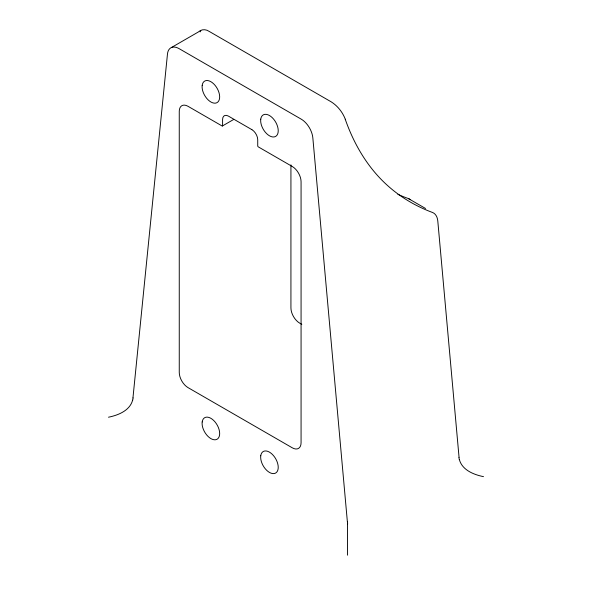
<?xml version="1.0" encoding="UTF-8"?>
<svg xmlns="http://www.w3.org/2000/svg" width="592" height="592" viewBox="0 0 592 592"><rect width="100%" height="100%" fill="white"/><g stroke="black" fill="none" stroke-linecap="round" stroke-linejoin="round"><path stroke-width="0.89" d="M132.948 397.972L167.477 53.983A16.561 9.561 60 0 1 179.124 48.655L301.202 119.14A16.561 9.561 60 0 1 312.842 137.914L347.371 521.767M132.638 400.118C129.848 410.67 118.178 415.229 108.491 417.212M200.096 31.894L200.792 30.717M171.303 47.597L198.335 31.99C201.361 29.082 205.75 29.038 209.094 31.354L331.172 101.831C337.595 105.857 342.546 112.14 345.284 119.184M222.422 125.963L233.714 119.443M483.509 476.656C473.822 474.673 462.152 470.115 459.362 459.562M425.574 208.495L408.391 198.572L403.796 196.84A367.107 211.951 -60 0 1 397.868 194.294M301.802 324.357L299.715 323.151A12.425 7.171 60 0 1 290.931 307.936L290.931 164.865M459.052 457.29L437.799 221.045A16.694 10.634 -65.7 0 0 432.456 212.454C416.087 206.371 400.754 197.402 387.76 185.718A288.792 183.905 -65.7 0 1 345.232 119.229M347.482 524.157L347.482 555.192M408.391 198.572A16.561 9.561 -60 0 1 410.204 199.637M133.052 397.905A25.123 12.92 -54.6 0 1 132.749 400.066M347.489 521.7A25.123 16.102 -65.4 0 1 347.608 524.098M459.288 459.614A25.153 16.088 -65.5 0 1 458.97 457.335M251.874 129.641L228.445 116.121A8.281 4.78 60 0 0 222.592 119.503L222.592 125.585A0.829 0.481 60 0 1 222.007 125.926L188.041 106.316A12.425 7.171 60 0 0 179.258 111.385L179.258 372.412A12.425 7.171 60 0 0 188.041 387.627L292.285 447.811A12.425 7.171 60 0 0 301.069 442.735L301.069 181.714A12.425 7.171 60 0 0 292.285 166.5L258.319 146.883A0.829 0.481 60 0 1 257.727 145.869L257.727 139.786A8.281 4.78 60 0 0 251.874 129.641M260.754 455.781A12.425 7.171 60 0 0 272.675 473.578A12.425 7.171 60 0 0 274.903 457.483A12.425 7.171 60 0 0 260.754 455.781M202.19 421.97A12.425 7.171 60 0 0 214.112 439.767A12.425 7.171 60 0 0 216.339 423.665A12.425 7.171 60 0 0 202.19 421.97M260.754 119.155A12.425 7.171 60 0 0 272.675 136.952A12.425 7.171 60 0 0 274.903 120.857A12.425 7.171 60 0 0 260.754 119.155M202.19 85.344A12.425 7.171 60 0 0 214.112 103.141A12.425 7.171 60 0 0 216.339 87.046A12.425 7.171 60 0 0 202.19 85.344"/></g></svg>
